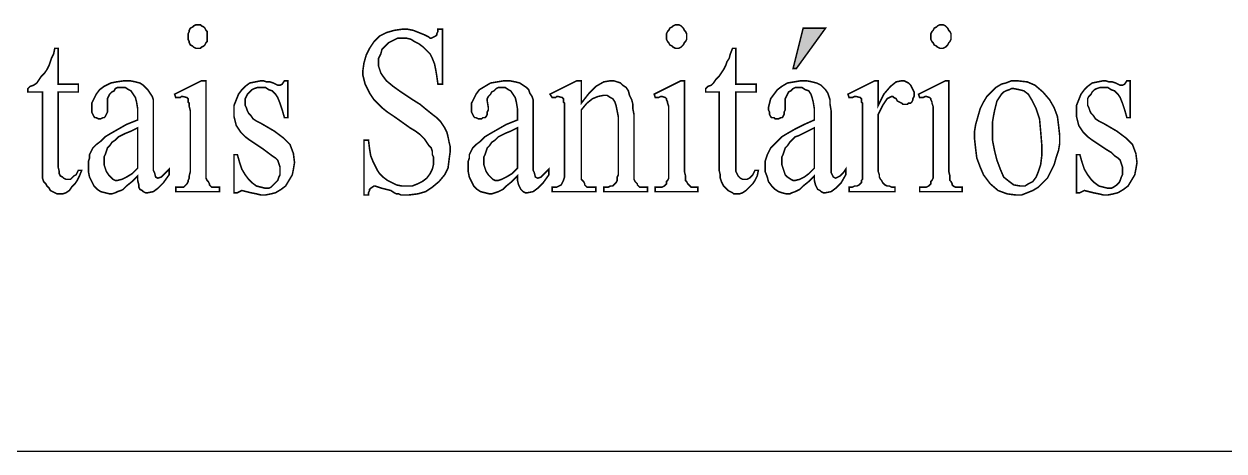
# Model space of a CAD drawing. Extents: x -6398 to -2198, y -3137 to 2803.
# Drawn here: x -4763.6 to -4439.8, y -2411.7 to -2296.5 of the extents above; entities that cross this region are included whole.
import ezdxf

# ---------------------------------------------------------------- set-up
doc = ezdxf.new("R2010")
doc.units = 0
doc.header["$LTSCALE"] = 45
doc.header["$MEASUREMENT"] = 0
doc.layers.add('FINA', color=7, linetype='CONTINUOUS')

msp = doc.modelspace()

# ---------------------------------------------------------------- linework, layer by layer
at = {"layer": 'FINA'}
msp.add_line((-6042.344, -2411.75), (-2298.344, -2411.75), dxfattribs=at)
at = {"layer": 'FINA', "const_width": 0.42}
for points in [[(-4716.619, -2296.681), (-4717.223, -2296.681), (-4717.828, -2296.983), (-4718.13, -2297.285), (-4718.735, -2297.588), (-4719.037, -2298.192), (-4719.037, -2298.494), (-4719.339, -2299.099), (-4719.339, -2300.006), (-4719.339, -2300.611), (-4719.037, -2301.216), (-4719.037, -2301.518), (-4718.735, -2302.123), (-4718.13, -2302.425), (-4717.828, -2302.727), (-4717.223, -2303.029), (-4716.619, -2303.029), (-4716.014, -2303.029), (-4715.711, -2302.727), (-4715.107, -2302.425), (-4714.805, -2302.123), (-4714.502, -2301.518), (-4714.2, -2301.216), (-4714.2, -2300.611), (-4714.2, -2300.006), (-4714.2, -2299.099), (-4714.2, -2298.494), (-4714.502, -2298.192), (-4714.805, -2297.588), (-4715.107, -2297.285), (-4715.711, -2296.983), (-4716.014, -2296.681), (-4716.619, -2296.681)], [(-4650.712, -2297.89), (-4651.921, -2297.89), (-4651.921, -2298.494), (-4652.223, -2299.099), (-4652.223, -2299.402), (-4652.526, -2299.704), (-4653.735, -2300.309), (-4654.037, -2300.309), (-4654.34, -2300.006), (-4654.944, -2299.704), (-4655.549, -2299.402), (-4657.06, -2298.797), (-4658.572, -2298.192), (-4660.084, -2297.89), (-4661.595, -2297.89), (-4663.712, -2298.192), (-4665.828, -2298.797), (-4667.642, -2299.704), (-4669.154, -2301.216), (-4670.363, -2303.029), (-4671.27, -2304.843), (-4671.874, -2306.96), (-4672.177, -2309.076), (-4672.177, -2310.285), (-4671.874, -2311.495), (-4671.572, -2312.704), (-4670.968, -2313.913), (-4670.363, -2315.122), (-4669.758, -2316.029), (-4669.154, -2316.936), (-4668.247, -2317.843), (-4667.037, -2319.053), (-4665.526, -2320.262), (-4663.712, -2321.471), (-4661.595, -2322.983), (-4659.479, -2324.494), (-4657.967, -2325.401), (-4656.758, -2326.309), (-4656.154, -2326.913), (-4655.549, -2327.517), (-4654.944, -2328.424), (-4654.34, -2329.332), (-4653.735, -2329.936), (-4653.433, -2330.844), (-4653.433, -2331.75), (-4653.13, -2332.355), (-4653.13, -2333.262), (-4653.13, -2334.471), (-4653.433, -2335.681), (-4654.037, -2336.89), (-4654.944, -2338.099), (-4656.154, -2339.006), (-4657.363, -2339.611), (-4658.875, -2340.215), (-4660.387, -2340.215), (-4661.595, -2340.215), (-4663.107, -2339.913), (-4664.316, -2339.308), (-4665.526, -2338.704), (-4666.735, -2337.797), (-4667.642, -2336.89), (-4668.247, -2335.983), (-4668.851, -2334.773), (-4669.456, -2333.564), (-4670.06, -2332.053), (-4670.363, -2330.239), (-4670.665, -2327.82), (-4671.874, -2327.82), (-4671.874, -2342.634), (-4670.665, -2342.634), (-4670.665, -2342.029), (-4670.363, -2341.425), (-4670.363, -2341.122), (-4670.06, -2340.82), (-4669.154, -2340.215), (-4668.851, -2340.215), (-4667.944, -2340.517), (-4667.037, -2340.82), (-4665.828, -2341.122), (-4664.619, -2341.425), (-4663.712, -2342.029), (-4663.107, -2342.331), (-4662.502, -2342.331), (-4661.898, -2342.634), (-4660.991, -2342.634), (-4660.387, -2342.634), (-4659.781, -2342.634), (-4657.363, -2342.331), (-4655.247, -2341.727), (-4653.433, -2340.517), (-4651.619, -2339.006), (-4650.107, -2337.192), (-4649.2, -2335.378), (-4648.898, -2332.959), (-4648.596, -2330.844), (-4648.596, -2329.634), (-4648.898, -2328.424), (-4649.2, -2326.913), (-4649.502, -2325.704), (-4650.107, -2324.494), (-4650.712, -2323.587), (-4651.317, -2322.68), (-4652.223, -2321.774), (-4653.433, -2320.867), (-4654.944, -2319.657), (-4656.758, -2318.146), (-4659.177, -2316.634), (-4661.898, -2314.82), (-4664.014, -2313.309), (-4665.828, -2311.797), (-4666.735, -2310.587), (-4667.339, -2309.681), (-4667.642, -2308.774), (-4667.944, -2307.866), (-4667.944, -2306.96), (-4667.944, -2305.75), (-4667.339, -2304.541), (-4667.037, -2303.332), (-4666.13, -2302.425), (-4665.224, -2301.518), (-4664.014, -2300.913), (-4662.805, -2300.309), (-4661.595, -2300.309), (-4660.387, -2300.309), (-4659.177, -2300.611), (-4658.27, -2301.216), (-4657.06, -2301.82), (-4655.852, -2302.727), (-4654.944, -2303.634), (-4654.037, -2304.541), (-4653.433, -2305.75), (-4652.828, -2307.262), (-4652.526, -2308.774), (-4652.223, -2310.587), (-4651.921, -2312.704), (-4650.712, -2312.704), (-4650.712, -2297.89)], [(-4587.526, -2296.681), (-4587.828, -2296.681), (-4588.433, -2296.983), (-4588.735, -2297.285), (-4589.34, -2297.588), (-4589.642, -2298.192), (-4589.945, -2298.494), (-4590.247, -2299.099), (-4590.247, -2300.006), (-4590.247, -2300.611), (-4589.945, -2301.216), (-4589.642, -2301.518), (-4589.34, -2302.123), (-4588.735, -2302.425), (-4588.433, -2302.727), (-4587.828, -2303.029), (-4587.526, -2303.029), (-4586.922, -2303.029), (-4586.317, -2302.727), (-4586.014, -2302.425), (-4585.712, -2302.123), (-4585.41, -2301.518), (-4585.108, -2301.216), (-4584.805, -2300.611), (-4584.805, -2300.006), (-4584.805, -2299.099), (-4585.108, -2298.494), (-4585.41, -2298.192), (-4585.712, -2297.588), (-4586.014, -2297.285), (-4586.317, -2296.983), (-4586.922, -2296.681), (-4587.526, -2296.681)], [(-4547.317, -2297.588), (-4553.363, -2297.588), (-4556.084, -2308.471), (-4555.178, -2308.471), (-4547.317, -2297.588)], [(-4516.178, -2296.681), (-4516.48, -2296.681), (-4517.084, -2296.983), (-4517.387, -2297.285), (-4517.992, -2297.588), (-4518.294, -2298.192), (-4518.596, -2298.494), (-4518.899, -2299.099), (-4518.899, -2300.006), (-4518.899, -2300.611), (-4518.596, -2301.216), (-4518.294, -2301.518), (-4517.992, -2302.123), (-4517.387, -2302.425), (-4517.084, -2302.727), (-4516.48, -2303.029), (-4516.178, -2303.029), (-4515.573, -2303.029), (-4514.968, -2302.727), (-4514.666, -2302.425), (-4514.364, -2302.123), (-4514.061, -2301.518), (-4513.759, -2301.216), (-4513.457, -2300.611), (-4513.457, -2300.006), (-4513.457, -2299.099), (-4513.759, -2298.494), (-4514.061, -2298.192), (-4514.364, -2297.588), (-4514.666, -2297.285), (-4514.968, -2296.983), (-4515.573, -2296.681), (-4516.178, -2296.681)], [(-4754.409, -2303.029), (-4755.316, -2303.029), (-4755.618, -2304.541), (-4756.223, -2305.75), (-4756.525, -2306.657), (-4756.827, -2307.564), (-4757.432, -2308.774), (-4758.037, -2309.681), (-4758.944, -2310.587), (-4759.549, -2311.495), (-4760.153, -2312.401), (-4761.06, -2313.006), (-4761.967, -2313.309), (-4762.572, -2313.913), (-4762.572, -2314.82), (-4758.642, -2314.82), (-4758.642, -2334.471), (-4758.642, -2335.983), (-4758.642, -2337.192), (-4758.642, -2338.099), (-4758.339, -2339.006), (-4757.734, -2339.611), (-4757.432, -2340.215), (-4756.827, -2340.82), (-4756.525, -2341.425), (-4755.92, -2341.727), (-4755.316, -2342.029), (-4754.711, -2342.331), (-4754.107, -2342.331), (-4753.199, -2342.331), (-4752.293, -2342.029), (-4751.386, -2341.425), (-4750.781, -2340.517), (-4749.874, -2339.611), (-4749.27, -2338.704), (-4748.664, -2337.494), (-4748.06, -2335.983), (-4748.967, -2335.983), (-4749.27, -2336.587), (-4749.572, -2337.192), (-4750.176, -2337.494), (-4750.479, -2337.797), (-4750.781, -2338.099), (-4751.084, -2338.402), (-4751.688, -2338.402), (-4751.99, -2338.402), (-4752.293, -2338.402), (-4752.897, -2338.099), (-4753.199, -2337.797), (-4753.804, -2337.494), (-4754.107, -2336.89), (-4754.107, -2336.285), (-4754.409, -2335.076), (-4754.409, -2333.867), (-4754.409, -2314.82), (-4748.967, -2314.82), (-4748.967, -2312.704), (-4754.409, -2312.704), (-4754.409, -2303.029)], [(-4571.503, -2303.029), (-4572.41, -2303.029), (-4573.015, -2304.541), (-4573.317, -2305.75), (-4573.922, -2306.657), (-4574.224, -2307.564), (-4574.829, -2308.774), (-4575.433, -2309.681), (-4576.038, -2310.587), (-4576.945, -2311.495), (-4577.55, -2312.401), (-4578.154, -2313.006), (-4579.061, -2313.309), (-4579.666, -2313.913), (-4579.666, -2314.82), (-4576.038, -2314.82), (-4576.038, -2334.471), (-4576.038, -2335.983), (-4575.735, -2337.192), (-4575.735, -2338.099), (-4575.433, -2339.006), (-4575.131, -2339.611), (-4574.829, -2340.215), (-4574.224, -2340.82), (-4573.619, -2341.425), (-4573.015, -2341.727), (-4572.41, -2342.029), (-4572.108, -2342.331), (-4571.503, -2342.331), (-4570.596, -2342.331), (-4569.689, -2342.029), (-4568.782, -2341.425), (-4567.875, -2340.517), (-4566.968, -2339.611), (-4566.363, -2338.704), (-4565.759, -2337.494), (-4565.456, -2335.983), (-4566.363, -2335.983), (-4566.666, -2336.587), (-4566.968, -2337.192), (-4567.27, -2337.494), (-4567.573, -2337.797), (-4567.875, -2338.099), (-4568.48, -2338.402), (-4568.782, -2338.402), (-4569.387, -2338.402), (-4569.689, -2338.402), (-4570.294, -2338.099), (-4570.596, -2337.797), (-4570.898, -2337.494), (-4571.2, -2336.89), (-4571.503, -2336.285), (-4571.503, -2335.076), (-4571.503, -2333.867), (-4571.503, -2314.82), (-4566.061, -2314.82), (-4566.061, -2312.704), (-4571.503, -2312.704), (-4571.503, -2303.029)], [(-4732.944, -2337.494), (-4732.944, -2338.704), (-4732.642, -2339.913), (-4732.642, -2340.517), (-4732.34, -2341.122), (-4731.735, -2341.425), (-4731.432, -2341.727), (-4730.828, -2342.029), (-4730.223, -2342.029), (-4728.711, -2341.727), (-4727.502, -2340.82), (-4725.99, -2339.308), (-4724.479, -2337.192), (-4724.479, -2335.681), (-4725.386, -2336.587), (-4725.99, -2337.192), (-4726.293, -2337.494), (-4726.595, -2337.797), (-4727.502, -2338.099), (-4728.107, -2337.797), (-4728.409, -2336.587), (-4728.711, -2335.983), (-4728.711, -2334.773), (-4728.711, -2333.262), (-4728.711, -2331.448), (-4728.711, -2321.774), (-4728.711, -2319.959), (-4728.711, -2318.146), (-4728.711, -2316.936), (-4729.014, -2316.029), (-4729.619, -2315.122), (-4730.223, -2314.216), (-4730.828, -2313.611), (-4731.432, -2313.006), (-4732.34, -2312.401), (-4733.549, -2312.099), (-4735.06, -2311.797), (-4736.572, -2311.797), (-4738.688, -2312.099), (-4740.2, -2312.401), (-4742.014, -2313.309), (-4743.223, -2314.216), (-4744.13, -2315.424), (-4744.735, -2316.634), (-4745.339, -2317.843), (-4745.339, -2319.053), (-4745.339, -2319.657), (-4745.339, -2320.262), (-4745.037, -2320.867), (-4744.735, -2321.471), (-4744.432, -2321.774), (-4744.13, -2321.774), (-4743.525, -2322.076), (-4743.223, -2322.076), (-4742.92, -2322.076), (-4742.316, -2321.774), (-4742.014, -2321.774), (-4741.712, -2321.471), (-4741.409, -2320.867), (-4741.107, -2320.262), (-4741.107, -2319.657), (-4741.107, -2319.053), (-4741.107, -2317.239), (-4741.107, -2316.634), (-4740.804, -2316.029), (-4740.502, -2315.424), (-4739.897, -2314.82), (-4739.292, -2314.518), (-4738.99, -2313.913), (-4738.386, -2313.611), (-4737.479, -2313.611), (-4736.269, -2313.611), (-4735.363, -2314.216), (-4734.758, -2314.518), (-4734.153, -2315.424), (-4733.549, -2316.332), (-4733.246, -2317.541), (-4732.944, -2319.355), (-4732.944, -2321.169), (-4732.944, -2322.378), (-4735.967, -2323.587), (-4738.083, -2324.797), (-4740.2, -2326.006), (-4741.712, -2326.913), (-4742.92, -2328.122), (-4744.13, -2329.029), (-4745.037, -2329.936), (-4745.641, -2331.146), (-4745.944, -2331.75), (-4745.944, -2332.657), (-4746.246, -2333.564), (-4746.246, -2334.773), (-4746.246, -2336.285), (-4745.944, -2337.797), (-4745.339, -2339.006), (-4744.735, -2340.215), (-4743.827, -2341.122), (-4742.92, -2341.727), (-4741.712, -2342.029), (-4740.502, -2342.331), (-4739.897, -2342.331), (-4738.99, -2342.029), (-4738.386, -2341.727), (-4737.479, -2341.425), (-4736.874, -2341.122), (-4735.967, -2340.215), (-4734.456, -2339.006), (-4732.944, -2337.494)], [(-4714.502, -2311.797), (-4715.711, -2311.797), (-4722.967, -2315.424), (-4722.665, -2316.332), (-4722.06, -2316.332), (-4721.455, -2316.332), (-4721.153, -2316.029), (-4720.851, -2316.029), (-4719.642, -2316.332), (-4719.339, -2316.634), (-4719.339, -2316.936), (-4719.339, -2317.541), (-4719.037, -2317.843), (-4719.037, -2318.75), (-4718.735, -2319.959), (-4718.735, -2321.774), (-4718.735, -2323.89), (-4718.735, -2335.076), (-4718.735, -2336.285), (-4719.037, -2337.494), (-4719.037, -2338.099), (-4719.339, -2338.704), (-4719.339, -2339.006), (-4719.642, -2339.611), (-4719.944, -2339.913), (-4720.247, -2340.215), (-4720.549, -2340.517), (-4721.153, -2340.517), (-4721.758, -2340.517), (-4722.665, -2340.517), (-4722.665, -2341.727), (-4710.874, -2341.727), (-4710.874, -2340.517), (-4711.781, -2340.517), (-4712.386, -2340.517), (-4712.991, -2340.517), (-4713.293, -2340.215), (-4713.595, -2339.913), (-4713.595, -2339.611), (-4713.897, -2339.006), (-4714.2, -2338.704), (-4714.502, -2338.099), (-4714.502, -2337.494), (-4714.502, -2336.285), (-4714.502, -2335.076), (-4714.502, -2311.797)], [(-4692.432, -2311.797), (-4693.339, -2311.797), (-4693.944, -2312.704), (-4694.549, -2313.006), (-4694.851, -2313.006), (-4695.154, -2313.006), (-4695.758, -2312.704), (-4696.362, -2312.401), (-4697.27, -2312.099), (-4698.177, -2312.099), (-4699.084, -2311.797), (-4699.688, -2311.797), (-4701.2, -2312.099), (-4702.712, -2312.401), (-4703.921, -2313.309), (-4704.828, -2314.216), (-4705.735, -2315.424), (-4706.339, -2316.936), (-4706.944, -2318.448), (-4706.944, -2320.262), (-4706.944, -2321.471), (-4706.642, -2322.68), (-4706.339, -2323.89), (-4705.735, -2324.797), (-4705.13, -2325.704), (-4703.921, -2326.913), (-4702.712, -2327.82), (-4700.898, -2329.029), (-4699.084, -2330.239), (-4697.874, -2331.146), (-4696.665, -2332.053), (-4695.758, -2332.657), (-4695.154, -2333.262), (-4694.851, -2334.169), (-4694.549, -2335.076), (-4694.549, -2336.285), (-4694.549, -2337.192), (-4694.851, -2337.797), (-4695.154, -2338.704), (-4695.758, -2339.308), (-4696.362, -2339.913), (-4696.967, -2340.517), (-4697.572, -2340.82), (-4698.479, -2340.82), (-4699.688, -2340.517), (-4700.898, -2340.215), (-4702.107, -2339.308), (-4703.014, -2338.402), (-4703.921, -2337.192), (-4704.828, -2335.681), (-4705.433, -2333.867), (-4706.037, -2331.75), (-4706.944, -2331.75), (-4706.944, -2342.029), (-4706.037, -2342.029), (-4704.828, -2341.425), (-4703.618, -2341.727), (-4702.409, -2342.029), (-4700.898, -2342.331), (-4699.688, -2342.634), (-4698.479, -2342.634), (-4696.967, -2342.331), (-4695.758, -2342.029), (-4694.246, -2341.122), (-4693.037, -2340.215), (-4692.13, -2338.704), (-4691.223, -2337.192), (-4690.921, -2335.681), (-4690.619, -2333.867), (-4690.921, -2331.448), (-4691.827, -2329.029), (-4693.642, -2327.215), (-4696.06, -2325.401), (-4699.688, -2323.285), (-4700.898, -2322.68), (-4701.804, -2322.076), (-4702.409, -2321.169), (-4703.014, -2320.564), (-4703.316, -2319.959), (-4703.618, -2319.053), (-4703.921, -2318.448), (-4703.921, -2317.541), (-4703.921, -2316.634), (-4703.618, -2316.029), (-4703.316, -2315.424), (-4702.712, -2314.82), (-4702.107, -2314.216), (-4701.502, -2313.913), (-4700.595, -2313.611), (-4699.688, -2313.611), (-4698.479, -2313.611), (-4697.572, -2314.216), (-4696.665, -2314.518), (-4695.758, -2315.424), (-4695.154, -2316.332), (-4694.549, -2317.843), (-4693.944, -2319.657), (-4693.339, -2321.774), (-4692.432, -2321.774), (-4692.432, -2311.797)], [(-4630.456, -2337.494), (-4630.456, -2338.704), (-4630.154, -2339.913), (-4629.851, -2340.517), (-4629.549, -2341.122), (-4629.247, -2341.425), (-4628.945, -2341.727), (-4628.34, -2342.029), (-4627.735, -2342.029), (-4626.224, -2341.727), (-4625.014, -2340.82), (-4623.502, -2339.308), (-4621.991, -2337.192), (-4621.991, -2335.681), (-4622.898, -2336.587), (-4623.502, -2337.192), (-4623.805, -2337.494), (-4624.107, -2337.797), (-4625.014, -2338.099), (-4625.619, -2337.797), (-4625.922, -2336.587), (-4626.224, -2335.983), (-4626.224, -2334.773), (-4626.224, -2333.262), (-4626.224, -2331.448), (-4626.224, -2321.774), (-4626.224, -2319.959), (-4626.224, -2318.146), (-4626.224, -2316.936), (-4626.526, -2316.029), (-4627.131, -2315.122), (-4627.433, -2314.216), (-4628.037, -2313.611), (-4628.945, -2313.006), (-4629.851, -2312.401), (-4631.061, -2312.099), (-4632.572, -2311.797), (-4634.084, -2311.797), (-4635.898, -2312.099), (-4637.712, -2312.401), (-4639.223, -2313.309), (-4640.735, -2314.216), (-4641.642, -2315.424), (-4642.246, -2316.634), (-4642.852, -2317.843), (-4642.852, -2319.053), (-4642.852, -2319.657), (-4642.852, -2320.262), (-4642.549, -2320.867), (-4642.246, -2321.471), (-4641.944, -2321.774), (-4641.642, -2321.774), (-4641.037, -2322.076), (-4640.735, -2322.076), (-4640.13, -2322.076), (-4639.828, -2321.774), (-4639.223, -2321.774), (-4638.921, -2321.471), (-4638.619, -2320.867), (-4638.619, -2320.262), (-4638.317, -2319.657), (-4638.317, -2319.053), (-4638.619, -2317.239), (-4638.619, -2316.634), (-4638.317, -2316.029), (-4637.712, -2315.424), (-4637.409, -2314.82), (-4636.805, -2314.518), (-4636.2, -2313.913), (-4635.595, -2313.611), (-4634.991, -2313.611), (-4633.782, -2313.611), (-4632.874, -2314.216), (-4632.27, -2314.518), (-4631.665, -2315.424), (-4631.061, -2316.332), (-4630.759, -2317.541), (-4630.456, -2319.355), (-4630.456, -2321.169), (-4630.456, -2322.378), (-4633.479, -2323.587), (-4635.595, -2324.797), (-4637.712, -2326.006), (-4639.223, -2326.913), (-4640.432, -2328.122), (-4641.642, -2329.029), (-4642.549, -2329.936), (-4643.154, -2331.146), (-4643.456, -2331.75), (-4643.456, -2332.657), (-4643.758, -2333.564), (-4643.758, -2334.773), (-4643.758, -2336.285), (-4643.456, -2337.797), (-4642.852, -2339.006), (-4642.246, -2340.215), (-4641.34, -2341.122), (-4640.432, -2341.727), (-4639.223, -2342.029), (-4638.014, -2342.331), (-4637.409, -2342.331), (-4636.503, -2342.029), (-4635.595, -2341.727), (-4634.991, -2341.425), (-4634.386, -2341.122), (-4633.479, -2340.215), (-4631.968, -2339.006), (-4630.456, -2337.494)], [(-4613.224, -2317.843), (-4613.224, -2311.797), (-4614.433, -2311.797), (-4621.689, -2315.424), (-4621.084, -2316.332), (-4620.782, -2316.332), (-4620.177, -2316.332), (-4619.875, -2316.029), (-4619.573, -2316.029), (-4618.363, -2316.332), (-4618.061, -2316.634), (-4618.061, -2316.936), (-4618.061, -2317.541), (-4617.758, -2317.843), (-4617.758, -2318.75), (-4617.758, -2320.262), (-4617.758, -2322.076), (-4617.758, -2324.192), (-4617.758, -2335.076), (-4617.758, -2336.587), (-4617.758, -2337.797), (-4618.061, -2338.704), (-4618.363, -2339.308), (-4618.665, -2339.913), (-4619.27, -2340.215), (-4619.875, -2340.517), (-4620.479, -2340.517), (-4621.084, -2340.517), (-4621.084, -2341.727), (-4609.294, -2341.727), (-4609.294, -2340.517), (-4610.2, -2340.517), (-4611.107, -2340.517), (-4611.712, -2340.517), (-4612.014, -2340.215), (-4612.317, -2339.913), (-4612.317, -2339.611), (-4612.619, -2339.006), (-4612.921, -2338.704), (-4613.224, -2338.402), (-4613.224, -2337.494), (-4613.224, -2336.587), (-4613.224, -2335.076), (-4613.224, -2319.657), (-4611.712, -2317.843), (-4610.2, -2316.634), (-4608.689, -2316.029), (-4607.177, -2315.727), (-4606.27, -2315.727), (-4605.363, -2316.332), (-4604.759, -2316.634), (-4604.154, -2317.541), (-4603.852, -2318.448), (-4603.549, -2319.959), (-4603.247, -2321.471), (-4603.247, -2323.285), (-4603.247, -2335.076), (-4603.247, -2336.285), (-4603.247, -2337.192), (-4603.549, -2337.797), (-4603.549, -2338.099), (-4603.549, -2338.704), (-4603.852, -2339.308), (-4604.154, -2339.611), (-4604.456, -2339.913), (-4604.759, -2340.215), (-4605.363, -2340.215), (-4605.967, -2340.517), (-4606.875, -2340.517), (-4607.177, -2340.517), (-4607.177, -2341.727), (-4595.386, -2341.727), (-4595.386, -2340.517), (-4596.294, -2340.517), (-4596.898, -2340.517), (-4597.503, -2340.517), (-4597.805, -2340.215), (-4598.107, -2339.913), (-4598.107, -2339.611), (-4598.409, -2339.308), (-4598.712, -2339.006), (-4599.015, -2338.402), (-4599.015, -2337.494), (-4599.015, -2336.285), (-4599.015, -2335.076), (-4599.015, -2322.68), (-4599.015, -2320.867), (-4599.317, -2319.355), (-4599.317, -2318.146), (-4599.619, -2316.936), (-4600.224, -2315.727), (-4600.526, -2314.518), (-4601.13, -2313.611), (-4602.038, -2313.006), (-4602.642, -2312.401), (-4603.549, -2312.099), (-4604.456, -2311.797), (-4605.363, -2311.797), (-4607.177, -2312.099), (-4609.294, -2313.309), (-4611.107, -2315.122), (-4613.224, -2317.843)], [(-4585.41, -2311.797), (-4586.317, -2311.797), (-4593.572, -2315.424), (-4593.27, -2316.332), (-4592.665, -2316.332), (-4592.363, -2316.332), (-4591.759, -2316.029), (-4591.457, -2316.029), (-4590.549, -2316.332), (-4590.247, -2316.634), (-4590.247, -2316.936), (-4589.945, -2317.541), (-4589.945, -2317.843), (-4589.642, -2318.75), (-4589.642, -2319.959), (-4589.642, -2321.774), (-4589.642, -2323.89), (-4589.642, -2335.076), (-4589.642, -2336.285), (-4589.642, -2337.494), (-4589.642, -2338.099), (-4589.945, -2338.704), (-4590.247, -2339.006), (-4590.247, -2339.611), (-4590.549, -2339.913), (-4590.852, -2340.215), (-4591.457, -2340.517), (-4591.759, -2340.517), (-4592.363, -2340.517), (-4593.27, -2340.517), (-4593.27, -2341.727), (-4581.782, -2341.727), (-4581.782, -2340.517), (-4582.689, -2340.517), (-4583.293, -2340.517), (-4583.596, -2340.517), (-4583.898, -2340.215), (-4584.2, -2339.913), (-4584.503, -2339.611), (-4584.805, -2339.006), (-4585.108, -2338.704), (-4585.108, -2338.099), (-4585.108, -2337.494), (-4585.41, -2336.285), (-4585.41, -2335.076), (-4585.41, -2311.797)], [(-4550.34, -2337.494), (-4550.34, -2338.704), (-4550.038, -2339.913), (-4549.735, -2340.517), (-4549.433, -2341.122), (-4548.829, -2341.425), (-4548.526, -2341.727), (-4547.922, -2342.029), (-4547.317, -2342.029), (-4545.805, -2341.727), (-4544.596, -2340.82), (-4543.084, -2339.308), (-4541.875, -2337.192), (-4541.875, -2335.681), (-4542.48, -2336.587), (-4543.084, -2337.192), (-4543.387, -2337.494), (-4543.991, -2337.797), (-4544.596, -2338.099), (-4545.201, -2337.797), (-4545.805, -2336.587), (-4545.805, -2335.983), (-4545.805, -2334.773), (-4545.805, -2333.262), (-4545.805, -2331.448), (-4545.805, -2321.774), (-4545.805, -2319.959), (-4546.107, -2318.146), (-4546.107, -2316.936), (-4546.41, -2316.029), (-4546.712, -2315.122), (-4547.317, -2314.216), (-4547.922, -2313.611), (-4548.526, -2313.006), (-4549.735, -2312.401), (-4550.945, -2312.099), (-4552.457, -2311.797), (-4553.968, -2311.797), (-4555.782, -2312.099), (-4557.596, -2312.401), (-4559.107, -2313.309), (-4560.317, -2314.216), (-4561.224, -2315.424), (-4562.131, -2316.634), (-4562.433, -2317.843), (-4562.736, -2319.053), (-4562.736, -2319.657), (-4562.433, -2320.262), (-4562.433, -2320.867), (-4562.131, -2321.471), (-4561.829, -2321.774), (-4561.224, -2321.774), (-4560.921, -2322.076), (-4560.317, -2322.076), (-4560.015, -2322.076), (-4559.41, -2321.774), (-4559.107, -2321.774), (-4558.805, -2321.471), (-4558.503, -2320.867), (-4558.503, -2320.262), (-4558.201, -2319.657), (-4558.201, -2319.053), (-4558.201, -2317.239), (-4558.201, -2316.634), (-4557.898, -2316.029), (-4557.596, -2315.424), (-4557.294, -2314.82), (-4556.689, -2314.518), (-4556.084, -2313.913), (-4555.48, -2313.611), (-4554.573, -2313.611), (-4553.666, -2313.611), (-4552.759, -2314.216), (-4551.852, -2314.518), (-4551.247, -2315.424), (-4550.945, -2316.332), (-4550.643, -2317.541), (-4550.34, -2319.355), (-4550.34, -2321.169), (-4550.34, -2322.378), (-4553.061, -2323.587), (-4555.48, -2324.797), (-4557.596, -2326.006), (-4559.107, -2326.913), (-4560.317, -2328.122), (-4561.224, -2329.029), (-4562.131, -2329.936), (-4562.736, -2331.146), (-4563.038, -2331.75), (-4563.34, -2332.657), (-4563.642, -2333.564), (-4563.642, -2334.773), (-4563.642, -2336.285), (-4563.038, -2337.797), (-4562.736, -2339.006), (-4561.829, -2340.215), (-4560.921, -2341.122), (-4560.015, -2341.727), (-4559.107, -2342.029), (-4557.898, -2342.331), (-4556.992, -2342.331), (-4556.387, -2342.029), (-4555.48, -2341.727), (-4554.875, -2341.425), (-4554.27, -2341.122), (-4553.363, -2340.215), (-4551.852, -2339.006), (-4550.34, -2337.494)], [(-4533.108, -2311.797), (-4534.015, -2311.797), (-4541.27, -2315.424), (-4540.968, -2316.332), (-4540.364, -2316.332), (-4540.061, -2316.332), (-4539.457, -2316.029), (-4539.154, -2316.029), (-4537.945, -2316.332), (-4537.643, -2316.634), (-4537.643, -2316.936), (-4537.643, -2317.541), (-4537.34, -2317.843), (-4537.34, -2318.448), (-4537.34, -2319.959), (-4537.34, -2321.774), (-4537.34, -2323.89), (-4537.34, -2335.076), (-4537.34, -2336.285), (-4537.34, -2337.192), (-4537.34, -2337.797), (-4537.34, -2338.402), (-4537.643, -2338.704), (-4537.643, -2339.308), (-4537.945, -2339.611), (-4538.247, -2339.913), (-4538.852, -2340.215), (-4539.457, -2340.215), (-4540.061, -2340.517), (-4540.968, -2340.517), (-4540.968, -2341.727), (-4528.573, -2341.727), (-4528.573, -2340.517), (-4529.48, -2340.517), (-4530.085, -2340.215), (-4530.689, -2340.215), (-4531.294, -2339.913), (-4531.596, -2339.611), (-4531.898, -2339.308), (-4532.201, -2338.704), (-4532.503, -2338.402), (-4532.805, -2337.797), (-4532.805, -2337.192), (-4533.108, -2336.285), (-4533.108, -2335.076), (-4533.108, -2320.867), (-4532.503, -2319.657), (-4531.898, -2318.448), (-4531.294, -2317.541), (-4530.689, -2316.634), (-4529.48, -2316.029), (-4529.177, -2316.029), (-4528.875, -2316.332), (-4528.271, -2316.634), (-4527.968, -2317.239), (-4527.364, -2317.541), (-4526.759, -2317.843), (-4526.457, -2318.146), (-4525.852, -2318.146), (-4525.247, -2318.146), (-4524.945, -2317.843), (-4524.34, -2317.843), (-4524.038, -2317.541), (-4523.736, -2316.936), (-4523.736, -2316.634), (-4523.434, -2316.029), (-4523.434, -2315.424), (-4523.434, -2314.82), (-4523.736, -2314.216), (-4524.038, -2313.611), (-4524.34, -2313.006), (-4524.945, -2312.401), (-4525.55, -2312.099), (-4526.154, -2311.797), (-4526.759, -2311.797), (-4528.271, -2312.099), (-4529.782, -2313.309), (-4531.596, -2315.424), (-4533.108, -2318.448), (-4533.108, -2311.797)], [(-4514.061, -2311.797), (-4514.968, -2311.797), (-4522.224, -2315.424), (-4521.922, -2316.332), (-4521.317, -2316.332), (-4521.015, -2316.332), (-4520.41, -2316.029), (-4520.108, -2316.029), (-4519.201, -2316.332), (-4518.899, -2316.634), (-4518.899, -2316.936), (-4518.596, -2317.541), (-4518.596, -2317.843), (-4518.294, -2318.75), (-4518.294, -2319.959), (-4518.294, -2321.774), (-4518.294, -2323.89), (-4518.294, -2335.076), (-4518.294, -2336.285), (-4518.294, -2337.494), (-4518.294, -2338.099), (-4518.596, -2338.704), (-4518.899, -2339.006), (-4518.899, -2339.611), (-4519.201, -2339.913), (-4519.503, -2340.215), (-4520.108, -2340.517), (-4520.41, -2340.517), (-4521.015, -2340.517), (-4521.922, -2340.517), (-4521.922, -2341.727), (-4510.434, -2341.727), (-4510.434, -2340.517), (-4511.34, -2340.517), (-4511.945, -2340.517), (-4512.247, -2340.517), (-4512.852, -2340.215), (-4513.155, -2339.913), (-4513.155, -2339.611), (-4513.457, -2339.006), (-4513.759, -2338.704), (-4513.759, -2338.099), (-4513.759, -2337.494), (-4514.061, -2336.285), (-4514.061, -2335.076), (-4514.061, -2311.797)], [(-4495.62, -2311.797), (-4497.131, -2311.797), (-4498.643, -2312.401), (-4499.852, -2312.704), (-4501.364, -2313.611), (-4502.573, -2314.82), (-4503.782, -2316.029), (-4504.689, -2317.541), (-4505.597, -2319.355), (-4506.201, -2321.471), (-4506.805, -2323.587), (-4507.108, -2325.401), (-4507.108, -2327.517), (-4506.805, -2330.239), (-4506.503, -2332.657), (-4505.597, -2335.076), (-4504.689, -2337.192), (-4502.875, -2339.611), (-4500.759, -2341.425), (-4498.34, -2342.331), (-4495.922, -2342.634), (-4494.41, -2342.634), (-4492.899, -2342.029), (-4491.387, -2341.425), (-4489.875, -2340.517), (-4488.666, -2339.308), (-4487.457, -2338.099), (-4486.55, -2336.285), (-4485.643, -2334.471), (-4485.038, -2332.355), (-4484.434, -2330.541), (-4484.131, -2328.727), (-4484.131, -2326.611), (-4484.434, -2323.89), (-4484.736, -2321.471), (-4485.643, -2319.053), (-4486.852, -2316.936), (-4488.666, -2314.82), (-4490.782, -2313.006), (-4492.899, -2312.099), (-4495.62, -2311.797)], [(-4465.085, -2311.797), (-4465.992, -2311.797), (-4466.597, -2312.704), (-4467.201, -2313.006), (-4467.503, -2313.006), (-4467.806, -2313.006), (-4468.41, -2312.704), (-4469.015, -2312.401), (-4469.922, -2312.099), (-4470.829, -2312.099), (-4471.736, -2311.797), (-4472.341, -2311.797), (-4473.852, -2312.099), (-4475.364, -2312.401), (-4476.573, -2313.309), (-4477.48, -2314.216), (-4478.387, -2315.424), (-4478.992, -2316.936), (-4479.596, -2318.448), (-4479.596, -2320.262), (-4479.596, -2321.471), (-4479.294, -2322.68), (-4478.992, -2323.89), (-4478.387, -2324.797), (-4477.782, -2325.704), (-4476.573, -2326.913), (-4475.364, -2327.82), (-4473.55, -2329.029), (-4471.736, -2330.239), (-4470.224, -2331.146), (-4469.318, -2332.053), (-4468.41, -2332.657), (-4467.806, -2333.262), (-4467.503, -2334.169), (-4467.201, -2335.076), (-4467.201, -2336.285), (-4467.201, -2337.192), (-4467.503, -2337.797), (-4467.806, -2338.704), (-4468.108, -2339.308), (-4468.713, -2339.913), (-4469.62, -2340.517), (-4470.224, -2340.82), (-4471.132, -2340.82), (-4472.341, -2340.517), (-4473.55, -2340.215), (-4474.759, -2339.308), (-4475.666, -2338.402), (-4476.573, -2337.192), (-4477.48, -2335.681), (-4478.085, -2333.867), (-4478.69, -2331.75), (-4479.596, -2331.75), (-4479.596, -2342.029), (-4478.69, -2342.029), (-4477.48, -2341.425), (-4476.271, -2341.727), (-4475.062, -2342.029), (-4473.55, -2342.331), (-4472.341, -2342.634), (-4471.132, -2342.634), (-4469.62, -2342.331), (-4468.41, -2342.029), (-4466.899, -2341.122), (-4465.689, -2340.215), (-4464.782, -2338.704), (-4463.875, -2337.192), (-4463.573, -2335.681), (-4463.271, -2333.867), (-4463.573, -2331.448), (-4464.48, -2329.029), (-4466.294, -2327.215), (-4468.713, -2325.401), (-4472.341, -2323.285), (-4473.55, -2322.68), (-4474.457, -2322.076), (-4475.062, -2321.169), (-4475.666, -2320.564), (-4475.969, -2319.959), (-4476.271, -2319.053), (-4476.573, -2318.448), (-4476.573, -2317.541), (-4476.573, -2316.634), (-4476.271, -2316.029), (-4475.666, -2315.424), (-4475.364, -2314.82), (-4474.759, -2314.216), (-4474.155, -2313.913), (-4473.247, -2313.611), (-4472.341, -2313.611), (-4471.132, -2313.611), (-4470.224, -2314.216), (-4469.318, -2314.518), (-4468.41, -2315.424), (-4467.806, -2316.332), (-4467.201, -2317.843), (-4466.597, -2319.657), (-4465.992, -2321.774), (-4465.085, -2321.774), (-4465.085, -2311.797)], [(-4496.526, -2313.913), (-4495.015, -2314.216), (-4493.806, -2314.518), (-4492.597, -2315.424), (-4491.689, -2316.936), (-4490.48, -2319.355), (-4489.573, -2322.076), (-4489.271, -2325.401), (-4488.968, -2329.029), (-4488.968, -2332.053), (-4489.271, -2334.471), (-4489.875, -2336.285), (-4490.48, -2337.797), (-4491.387, -2339.006), (-4492.597, -2339.611), (-4493.503, -2340.215), (-4494.712, -2340.215), (-4496.526, -2339.913), (-4497.736, -2339.006), (-4499.247, -2337.797), (-4500.154, -2335.681), (-4501.062, -2333.262), (-4501.666, -2330.844), (-4502.27, -2327.82), (-4502.27, -2324.797), (-4502.27, -2322.983), (-4501.968, -2321.169), (-4501.666, -2319.657), (-4501.364, -2318.448), (-4501.062, -2317.239), (-4500.457, -2316.332), (-4499.852, -2315.424), (-4499.247, -2314.82), (-4498.643, -2314.518), (-4497.736, -2314.216), (-4497.131, -2313.913), (-4496.526, -2313.913)], [(-4732.944, -2335.378), (-4734.456, -2336.89), (-4735.967, -2337.797), (-4737.177, -2338.402), (-4738.386, -2338.704), (-4738.99, -2338.704), (-4739.595, -2338.402), (-4740.2, -2337.797), (-4740.804, -2337.192), (-4741.409, -2336.285), (-4741.712, -2335.378), (-4742.014, -2334.471), (-4742.014, -2333.262), (-4742.014, -2332.355), (-4741.712, -2331.75), (-4741.409, -2330.844), (-4741.107, -2329.936), (-4740.502, -2329.332), (-4739.897, -2328.424), (-4738.99, -2327.82), (-4738.083, -2326.913), (-4737.479, -2326.611), (-4736.269, -2326.006), (-4734.758, -2325.401), (-4732.944, -2324.494), (-4732.944, -2335.378)], [(-4630.456, -2335.378), (-4631.968, -2336.89), (-4633.479, -2337.797), (-4634.689, -2338.402), (-4635.595, -2338.704), (-4636.503, -2338.704), (-4637.107, -2338.402), (-4637.712, -2337.797), (-4638.317, -2337.192), (-4638.921, -2336.285), (-4639.223, -2335.378), (-4639.526, -2334.471), (-4639.526, -2333.262), (-4639.526, -2332.355), (-4639.223, -2331.75), (-4638.921, -2330.844), (-4638.619, -2329.936), (-4638.014, -2329.332), (-4637.409, -2328.424), (-4636.503, -2327.82), (-4635.595, -2326.913), (-4634.991, -2326.611), (-4633.782, -2326.006), (-4632.27, -2325.401), (-4630.456, -2324.494), (-4630.456, -2335.378)], [(-4550.34, -2335.378), (-4551.852, -2336.89), (-4553.061, -2337.797), (-4554.27, -2338.402), (-4555.48, -2338.704), (-4556.084, -2338.704), (-4556.689, -2338.402), (-4557.596, -2337.797), (-4558.201, -2337.192), (-4558.503, -2336.285), (-4558.805, -2335.378), (-4559.107, -2334.471), (-4559.107, -2333.262), (-4559.107, -2332.355), (-4558.805, -2331.75), (-4558.503, -2330.844), (-4558.201, -2329.936), (-4557.596, -2329.332), (-4556.992, -2328.424), (-4556.387, -2327.82), (-4555.48, -2326.913), (-4554.573, -2326.611), (-4553.363, -2326.006), (-4552.154, -2325.401), (-4550.34, -2324.494), (-4550.34, -2335.378)]]:
    msp.add_lwpolyline(points, dxfattribs=at)
at = {"layer": 'FINA'}
msp.add_solid([(-4547.317, -2297.588), (-4553.363, -2297.588), (-4555.178, -2308.471), (-4556.084, -2308.471)], dxfattribs=at)

doc.saveas('drawing.dxf')
